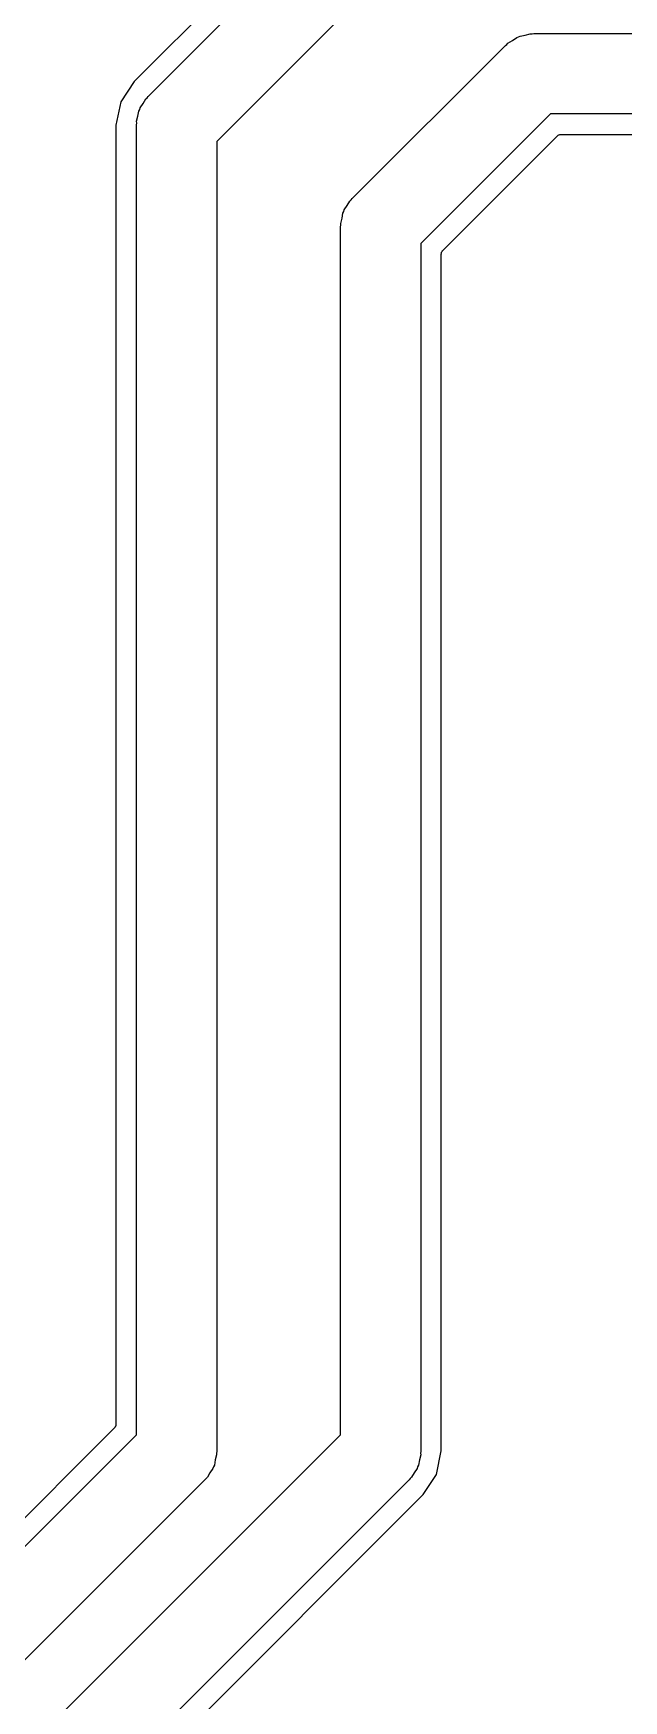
# Model space of a CAD drawing. Extents: x 21 to 222, y -147 to -29.
# Drawn here: x 137.41 to 152.1, y -114.15 to -72.65 of the extents above; entities that cross this region are included whole.
import ezdxf

# ---------------------------------------------------------------- set-up
doc = ezdxf.new("R2010")
doc.units = 0
doc.header["$MEASUREMENT"] = 0
doc.layers.add('BLACK', color=7, linetype='CONTINUOUS')

msp = doc.modelspace()

# ---------------------------------------------------------------- linework, layer by layer
at = {"layer": 'Black'}
for p, q in [((148.785, -64.9825), (139.913, -73.8548)), ((140.263, -74.2229), (149.153, -65.3329)), ((150.274, -67.04), (141.97, -75.3442)), ((145.343, -76.7629), (149.153, -72.9529)), ((149.153, -72.9529), (149.189, -72.9277)), ((149.189, -72.9277), (149.217, -72.894)), ((149.217, -72.894), (149.33, -72.8286)), ((149.33, -72.8286), (149.437, -72.7537)), ((149.437, -72.7537), (149.48, -72.7423)), ((149.48, -72.7423), (149.518, -72.7203)), ((149.518, -72.7203), (149.647, -72.6976)), ((149.647, -72.6976), (149.773, -72.6638)), ((149.773, -72.6638), (149.817, -72.6676)), ((149.817, -72.6676), (149.86, -72.66)), ((149.86, -72.66), (153.67, -72.66)), ((139.913, -73.8548), (139.579, -74.3539)), ((140.204, -74.2872), (140.238, -74.2589)), ((140.238, -74.2589), (140.263, -74.2229)), ((139.579, -74.3539), (139.462, -74.9425)), ((140.008, -74.7166), (140.03, -74.588)), ((140.03, -74.588), (140.052, -74.5499)), ((140.052, -74.5499), (140.064, -74.5074)), ((140.064, -74.5074), (140.139, -74.4004)), ((140.139, -74.4004), (140.204, -74.2872)), ((150.274, -74.66), (147.05, -77.8842)), ((153.67, -74.66), (150.274, -74.66)), ((139.462, -74.9425), (139.462, -107.273)), ((139.97, -74.93), (139.978, -74.8867)), ((139.97, -107.536), (139.97, -74.93)), ((139.974, -74.8428), (140.008, -74.7166)), ((139.978, -74.8867), (139.974, -74.8428)), ((141.97, -75.3442), (141.97, -107.95)), ((147.595, -78.0574), (150.447, -75.2052)), ((150.447, -75.2052), (150.452, -75.202)), ((150.452, -75.202), (150.456, -75.1977)), ((150.456, -75.1977), (150.47, -75.1894)), ((150.47, -75.1894), (150.484, -75.1799)), ((150.484, -75.1799), (150.489, -75.1785)), ((150.489, -75.1785), (150.494, -75.1757)), ((150.494, -75.1757), (150.51, -75.1728)), ((150.51, -75.1728), (150.526, -75.1685)), ((150.526, -75.1685), (150.532, -75.169)), ((150.532, -75.169), (150.537, -75.168)), ((150.537, -75.168), (152.323, -75.168)), ((145.318, -76.7989), (145.343, -76.7629)), ((145.088, -77.2566), (145.11, -77.128)), ((145.11, -77.128), (145.132, -77.0899)), ((145.132, -77.0899), (145.144, -77.0474)), ((145.144, -77.0474), (145.219, -76.9404)), ((145.219, -76.9404), (145.284, -76.8272)), ((145.284, -76.8272), (145.318, -76.7989)), ((145.05, -77.47), (145.058, -77.4267)), ((145.05, -107.536), (145.05, -77.47)), ((145.054, -77.3828), (145.088, -77.2566)), ((145.058, -77.4267), (145.054, -77.3828)), ((147.05, -77.8842), (147.05, -107.95)), ((147.558, -78.1362), (147.563, -78.1201)), ((147.559, -78.1417), (147.558, -78.1362)), ((147.558, -78.1472), (147.559, -78.1417)), ((147.558, -78.74), (147.558, -78.1472)), ((147.563, -78.1201), (147.566, -78.1038)), ((147.566, -78.1038), (147.568, -78.099)), ((147.568, -78.099), (147.57, -78.0936)), ((147.57, -78.0936), (147.579, -78.08)), ((147.579, -78.08), (147.588, -78.0656)), ((147.588, -78.0656), (147.592, -78.062)), ((147.592, -78.062), (147.595, -78.0574)), ((147.558, -107.937), (147.558, -78.74)), ((139.425, -107.363), (134.833, -111.955)), ((139.428, -107.358), (139.425, -107.363)), ((139.432, -107.354), (139.428, -107.358)), ((139.441, -107.34), (139.432, -107.354)), ((139.45, -107.326), (139.441, -107.34)), ((139.452, -107.321), (139.45, -107.326)), ((139.454, -107.316), (139.452, -107.321)), ((139.457, -107.3), (139.454, -107.316)), ((139.462, -107.284), (139.457, -107.3)), ((139.462, -107.273), (139.461, -107.278)), ((139.461, -107.278), (139.462, -107.284)), ((135.183, -112.323), (139.97, -107.536)), ((137.723, -114.863), (145.05, -107.536)), ((141.91, -108.292), (141.888, -108.33)), ((141.932, -108.163), (141.91, -108.292)), ((141.966, -108.037), (141.932, -108.163)), ((141.97, -107.95), (141.962, -107.993)), ((141.962, -107.993), (141.966, -108.037)), ((146.99, -108.292), (146.968, -108.33)), ((147.012, -108.163), (146.99, -108.292)), ((147.046, -108.037), (147.012, -108.163)), ((147.05, -107.95), (147.042, -107.993)), ((147.042, -107.993), (147.046, -108.037)), ((147.441, -108.526), (147.558, -107.937)), ((141.677, -108.657), (136.89, -113.444)), ((146.757, -108.657), (139.43, -115.984)), ((141.702, -108.621), (141.677, -108.657)), ((141.736, -108.593), (141.702, -108.621)), ((141.801, -108.48), (141.736, -108.593)), ((141.876, -108.373), (141.801, -108.48)), ((141.888, -108.33), (141.876, -108.373)), ((146.782, -108.621), (146.757, -108.657)), ((146.816, -108.593), (146.782, -108.621)), ((146.881, -108.48), (146.816, -108.593)), ((146.956, -108.373), (146.881, -108.48)), ((146.968, -108.33), (146.956, -108.373)), ((147.107, -109.025), (147.441, -108.526)), ((139.975, -116.157), (147.107, -109.025))]:
    msp.add_line(p, q, dxfattribs=at)

doc.saveas('drawing.dxf')
